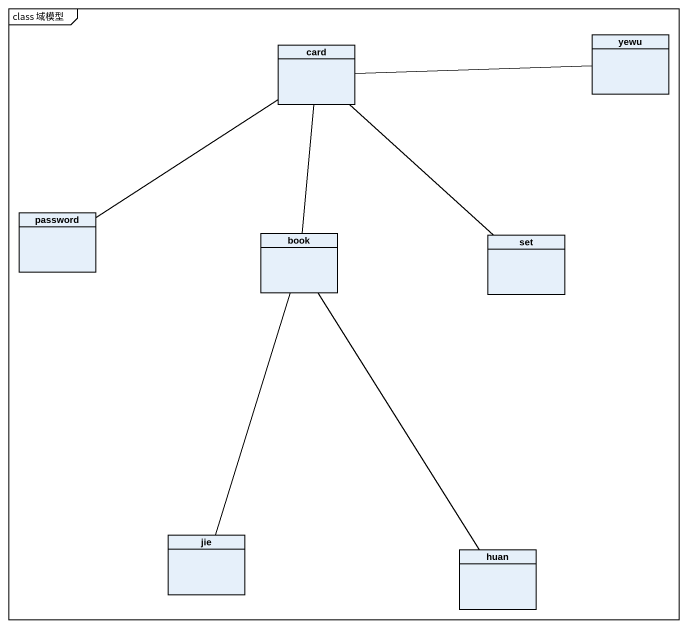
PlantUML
@startuml
mainframe class 域模型
hide circle
hide empty members
class "card" as card_
class yewu
class password
class book
class "set" as set_
class jie
class huan
card_ -right- yewu
card_ -- password
card_ -- book
card_ -- set_
book -- jie
book -- huan
@enduml
